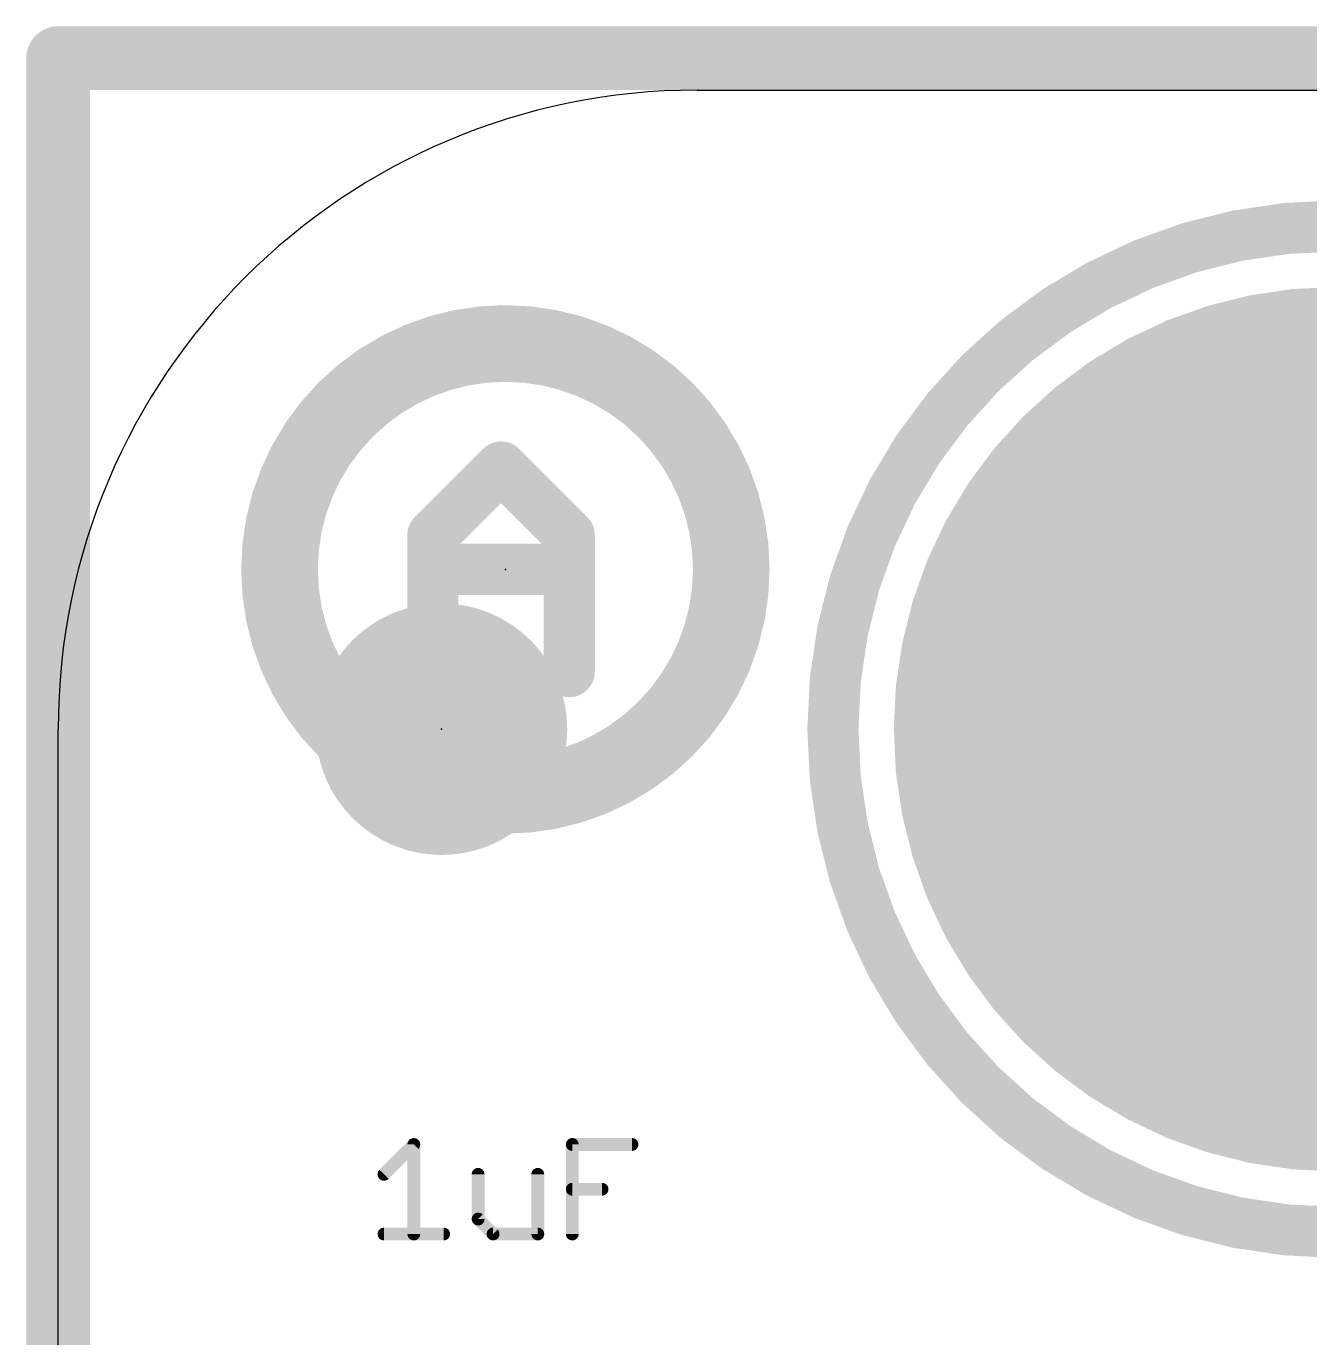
# Model space of a CAD drawing. Extents: x -0.1 to 11.9, y -0.1 to 15.5.
# Drawn here: x -0.13 to 4.98, y 10.28 to 15.49 of the extents above; entities that cross this region are included whole.
import ezdxf

# ---------------------------------------------------------------- set-up
doc = ezdxf.new("R2010")
doc.units = 0
for name, color, linetype in [('1', 12, 'CONTINUOUS'), ('16', 132, 'CONTINUOUS'), ('17', 110, 'CONTINUOUS'), ('20', 53, 'CONTINUOUS'), ('21', 40, 'CONTINUOUS'), ('22', 6, 'CONTINUOUS'), ('23', 53, 'CONTINUOUS'), ('24', 53, 'CONTINUOUS'), ('27', 253, 'CONTINUOUS')]:
    doc.layers.add(name, color=color, linetype=linetype)

# ---------------------------------------------------------------- blocks, each defined once
blk = doc.blocks.new('PIE')
at = {"const_width": 0.5}
blk.add_lwpolyline([(0, -0.25, 1), (0, 0.25, 1), (0, -0.25)], format="xyb", dxfattribs=at)
blk = doc.blocks.new('ROUNDP')
at = {"const_width": 0.5}
blk.add_lwpolyline([(0, -0.25, 1), (0, 0.25, 1), (0, -0.25)], format="xyb", dxfattribs=at)

msp = doc.modelspace()

# ---------------------------------------------------------------- linework, layer by layer
at = {"layer": '1', "const_width": 0.254}
for points in [[(0, 15.367), (0, 0)], [(10.16, 15.367), (0, 15.367)]]:
    msp.add_lwpolyline(points, dxfattribs=at)
at = {"layer": '1', "const_width": 0.127}
for points in [[(0.0635, 15.367, 1), (-0.0635, 15.367)], [(0, 15.4305, 1), (0, 15.3035)]]:
    msp.add_lwpolyline(points, format="xyb", dxfattribs=at)
at = {"layer": '16', "const_width": 0.254}
for points in [[(0, 15.367), (0, 0)], [(10.16, 15.367), (0, 15.367)]]:
    msp.add_lwpolyline(points, dxfattribs=at)
at = {"layer": '16', "const_width": 0.127}
for points in [[(0.0635, 15.367, 1), (-0.0635, 15.367)], [(0, 15.4305, 1), (0, 15.3035)]]:
    msp.add_lwpolyline(points, format="xyb", dxfattribs=at)
at = {"layer": '20'}
for p, q in [((2.54, 15.24), (7.62, 15.24)), ((0, 0), (0, 12.7))]:
    msp.add_line(p, q, dxfattribs=at)
msp.add_arc((2.54, 12.7), 2.54, 90, 180, dxfattribs=at)
at = {"layer": '21', "const_width": 0.2032}
msp.add_lwpolyline([(5.08, 10.7, 1), (5.08, 14.7, 1), (5.08, 10.7)], format="xyb", dxfattribs=at)
at = {"layer": '22'}
for points, const_width in [([(1.778, 12.437, 1), (1.778, 14.233, 1), (1.778, 12.437)], 0.3048), ([(1.7968, 13.778, 1), (1.7249, 13.7062)], 0.1016), ([(1.7968, 13.7062, 1), (1.7249, 13.778)], 0.1016), ([(1.5405, 13.4709, 1), (1.4389, 13.4709)], 0.1016), ([(1.4538, 13.5068, 1), (1.5256, 13.435)], 0.1016), ([(2.0828, 13.4709, 1), (1.9812, 13.4709)], 0.1016), ([(1.9961, 13.435, 1), (2.0679, 13.5068)], 0.1016), ([(1.4897, 13.3861, 1), (1.4897, 13.2845)], 0.1016), ([(2.032, 13.2845, 1), (2.032, 13.3861)], 0.1016), ([(1.4389, 12.9286, 1), (1.5405, 12.9286)], 0.1016), ([(1.9812, 12.9286, 1), (2.0828, 12.9286)], 0.1016)]:
    msp.add_lwpolyline(points, format="xyb", dxfattribs=dict(at, const_width=const_width))
at = {"layer": '22', "const_width": 0.2032}
for points in [[(1.7608, 13.7421), (1.4897, 13.4709)], [(2.032, 13.4709), (1.7608, 13.7421)], [(1.4897, 13.4709), (1.4897, 12.9286)], [(2.032, 12.9286), (2.032, 13.4709)], [(2.032, 13.3353), (1.4897, 13.3353)]]:
    msp.add_lwpolyline(points, dxfattribs=at)
at = {"layer": '23'}
msp.add_point((1.524, 12.7), dxfattribs=at)
at = {"layer": '24'}
msp.add_point((1.778, 13.335), dxfattribs=at)
at = {"layer": '27', "const_width": 0.0508}
for points in [[(1.2954, 10.9307), (1.414, 11.0493)], [(1.414, 11.0493), (1.414, 10.6934)], [(2.0438, 10.6934), (2.0438, 11.0493)], [(2.0438, 11.0493), (2.2811, 11.0493)], [(1.6696, 10.9307), (1.6696, 10.7527)], [(1.9069, 10.6934), (1.9069, 10.9307)], [(2.0438, 10.8714), (2.1624, 10.8714)], [(1.6696, 10.7527), (1.7289, 10.6934)], [(1.2954, 10.6934), (1.5327, 10.6934)], [(1.7289, 10.6934), (1.9069, 10.6934)]]:
    msp.add_lwpolyline(points, dxfattribs=at)
at = {"layer": '27', "const_width": 0.0254}
for points in [[(1.4267, 11.0493, 1), (1.4013, 11.0493)], [(1.423, 11.0403, 1), (1.4051, 11.0583)], [(2.0565, 11.0493, 1), (2.0311, 11.0493)], [(2.0438, 11.062, 1), (2.0438, 11.0366)], [(2.2811, 11.0366, 1), (2.2811, 11.062)], [(1.2864, 10.9396, 1), (1.3044, 10.9217)], [(1.6823, 10.9307, 1), (1.6569, 10.9307)], [(1.9196, 10.9307, 1), (1.8942, 10.9307)], [(2.0438, 10.8841, 1), (2.0438, 10.8587)], [(2.1624, 10.8587, 1), (2.1624, 10.8841)], [(1.6786, 10.7617, 1), (1.6606, 10.7437)], [(1.6569, 10.7527, 1), (1.6823, 10.7527)], [(1.2954, 10.7061, 1), (1.2954, 10.6807)], [(1.4013, 10.6934, 1), (1.4267, 10.6934)], [(1.5327, 10.6807, 1), (1.5327, 10.7061)], [(1.7289, 10.7061, 1), (1.7289, 10.6807)], [(1.7199, 10.6844, 1), (1.7379, 10.7024)], [(1.8942, 10.6934, 1), (1.9196, 10.6934)], [(1.9069, 10.6807, 1), (1.9069, 10.7061)], [(2.0311, 10.6934, 1), (2.0565, 10.6934)]]:
    msp.add_lwpolyline(points, format="xyb", dxfattribs=at)

# ---------------------------------------------------------------- block references
at = {"layer": '1'}
msp.add_blockref('PIE', (1.524, 12.7), dxfattribs=at)
at = {"layer": '17', "xscale": 3.516, "yscale": 3.516}
msp.add_blockref('ROUNDP', (5.08, 12.7), dxfattribs=at)
msp.add_blockref('ROUNDP', (5.08, 12.7), dxfattribs=at)

doc.saveas('drawing.dxf')
